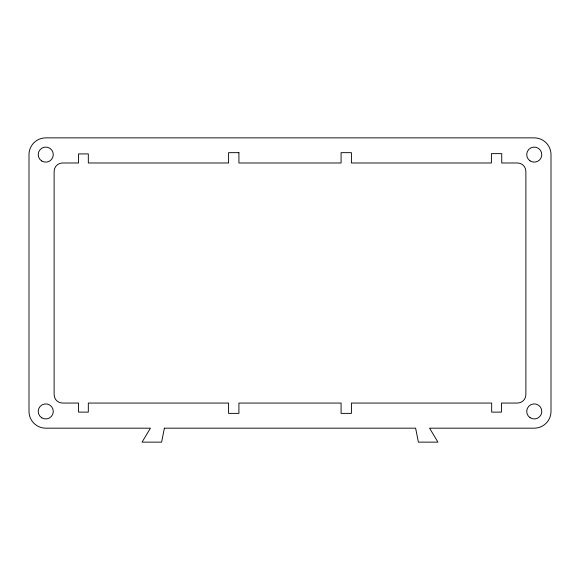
<?xml version="1.0" encoding="UTF-8"?>
<svg xmlns="http://www.w3.org/2000/svg" width="580" height="580" viewBox="0 0 580 580"><rect width="100%" height="100%" fill="white"/><g stroke="black" fill="none" stroke-linecap="round" stroke-linejoin="round"><path stroke-width="0.87" d="M164.387 428.178L161.595 442.134L142.056 442.134L150.43 428.178L45.748 428.178A16.748 16.748 0 0 1 29 411.43L29 154.613A16.748 16.748 0 0 1 45.748 137.866L534.252 137.866A16.748 16.748 0 0 1 551 154.613L551 411.43A16.748 16.748 0 0 1 534.252 428.178L429.57 428.178L437.943 442.134L418.405 442.134L415.613 428.178L164.387 428.178M238.917 152.663L228.585 152.663L228.585 162.987L88.319 162.987L88.319 153.917L78.546 153.917L78.546 162.987L62.495 162.987A8.374 8.374 0 0 0 54.121 171.361L54.121 394.683A8.374 8.374 0 0 0 62.495 403.057L78.546 403.057L78.546 412.126L88.319 412.126L88.319 403.057L228.585 403.057L228.585 413.38L238.917 413.38L238.917 403.057L341.083 403.057L341.083 413.38L351.415 413.38L351.415 403.057L491.68 403.057L491.68 412.126L501.453 412.126L501.453 403.057L517.505 403.057A8.374 8.374 0 0 0 525.879 394.683L525.879 171.361A8.374 8.374 0 0 0 517.505 162.987L501.729 162.987L501.729 153.635L491.405 153.635L491.405 162.987L351.415 162.987L351.415 152.663L341.083 152.663L341.083 162.987L238.917 162.987L238.917 152.663M530.062 417.694A7.54 7.54 0 0 0 541.771 411.916A7.54 7.54 0 0 0 530.917 404.666A7.54 7.54 0 0 0 530.062 417.694M41.782 417.839A7.54 7.54 0 0 0 53.28 411.655A7.54 7.54 0 0 0 42.18 404.789A7.54 7.54 0 0 0 41.782 417.839M41.738 161.001A7.54 7.54 0 0 0 53.28 154.896A7.54 7.54 0 0 0 42.224 147.951A7.54 7.54 0 0 0 41.738 161.001M530.062 160.885A7.54 7.54 0 0 0 541.771 155.106A7.54 7.54 0 0 0 530.917 147.856A7.54 7.54 0 0 0 530.062 160.885"/></g></svg>
